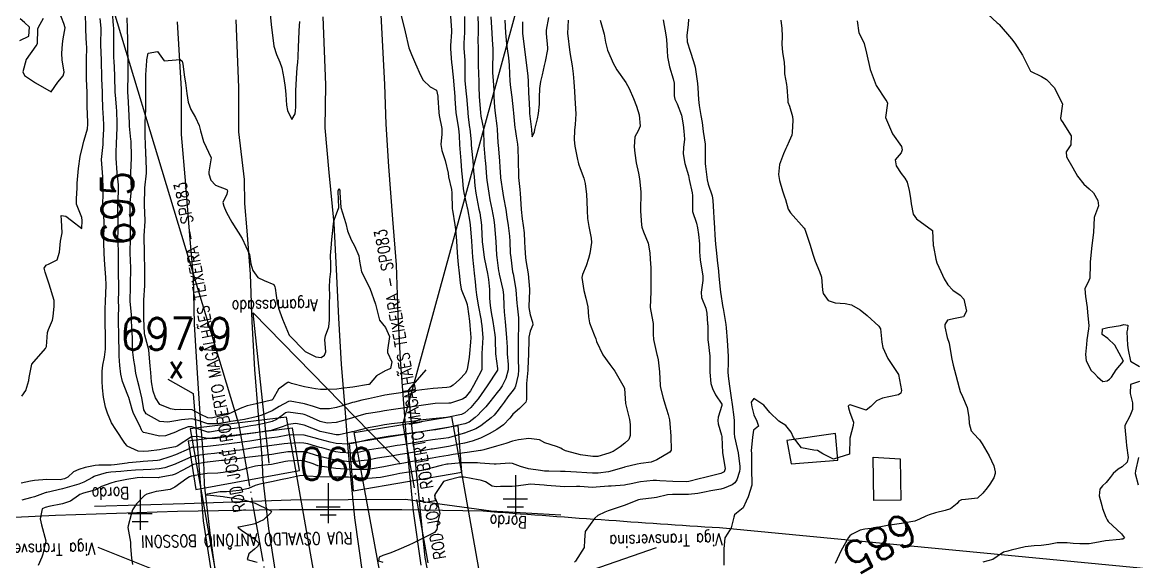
# Model space of a CAD drawing. Header units: metres. Extents: x 292545 to 299085, y 7450245 to 7463078.
# Drawn here: x 293958 to 294096.9, y 7462823.5 to 7462890.7 of the extents above; entities that cross this region are included whole.
import ezdxf
from ezdxf.enums import TextEntityAlignment as Align

# ---------------------------------------------------------------- set-up
doc = ezdxf.new("R2010")
doc.units = ezdxf.units.M
doc.linetypes.add('CONTINUO', pattern=[0])
doc.linetypes.add('TRACO-PONTO', pattern=[9.4, 8, -0.7, 0, -0.7])
doc.layers.get('0').update_dxf_attribs({"color": 255})
for name, color, linetype in [('_POSTE', 45, 'Continuous'), ('ALINHAMENTO_SEÇÃO', 45, 'CONTINUO'), ('ARGAMASSADO', 255, 'CONTINUO'), ('BORDO', 45, 'CONTINUO'), ('Cotas', 45, 'Continuous'), ('Curvas de Nivel 1m', 11, 'Continuous'), ('Curvas de Nivel 5m', 15, 'Continuous'), ('Edificações', 30, 'Continuous'), ('Pontes e viadutos', 190, 'Continuous'), ('Pontos Cotados', 45, 'Continuous'), ('TEXTO', 45, 'Continuous'), ('VIADUTO', 190, 'Continuous'), ('Vias Primárias', 230, 'Continuous')]:
    doc.layers.add(name, color=color, linetype=linetype)
doc.styles.add('ROMANS', font='romans', dxfattribs={"height": 0.2})
doc.styles.get("Standard").update_dxf_attribs({"font": 'simplex.shx'})
doc.styles.add('Style-STANDARD', font='STANDARD.shx')

# ---------------------------------------------------------------- blocks, each defined once
blk = doc.blocks.new('ELVTXT_58')
at = {"layer": 'Pontos Cotados', "linetype": 'Continuous', "style": 'Style-STANDARD'}
for s, height, p in [('697.9', 4, (0, 4)), ('x', 3, (0, 0))]:
    blk.add_text(s, height=height, dxfattribs=at).set_placement(p, align=Align.MIDDLE_CENTER)
blk = doc.blocks.new('SIMB_POSTE')
at = {"color": 0, "linetype": 'Continuous', "flags": 128}
for points in [[(0, 0), (0, 5)], [(-1.5, 3), (1.5, 3)], [(-1, 4), (1, 4)]]:
    blk.add_lwpolyline(points, dxfattribs=at)
for tag in ['desc:', 'cota:', 'pto:']:
    blk.add_attdef(tag, (0, 0), '', height=1)

msp = doc.modelspace()

# ---------------------------------------------------------------- linework, layer by layer
at = {"layer": 'ALINHAMENTO_SEÇÃO', "linetype": 'TRACO-PONTO', "flags": 128}
for points in [[(293984.95, 7462840.76), (293996.86, 7462773.35)], [(294005.44, 7462840.55), (294017.7, 7462772.77)]]:
    msp.add_lwpolyline(points, dxfattribs=at)
at = {"layer": 'ARGAMASSADO', "linetype": 'CONTINUO'}
for points in [[(293978.71, 7462838.52, 694.15), (293979.63, 7462832.45, 689.23), (293992.58, 7462834.83, 688.98), (293991.68, 7462840.13, 694.07)], [(293978.71, 7462838.52, 694.15), (293991.68, 7462840.13, 694.07)], [(293998.77, 7462838.25, 693.68), (293999.27, 7462832.28, 688.15), (294012.8, 7462834.61, 687.9), (294012.34, 7462840.45, 693.66)], [(293998.77, 7462838.25, 693.68), (294012.34, 7462840.45, 693.66)]]:
    msp.add_polyline3d(points, dxfattribs=at)
at = {"layer": 'BORDO', "linetype": 'CONTINUO'}
msp.add_polyline3d([(293967.02, 7462830.36, 690.1), (293978.24, 7462830.71, 689.09), (293991.48, 7462831.17, 688.28), (294005.77, 7462831.26, 687.75), (294016.43, 7462829.79, 687.37), (294025.11, 7462829.28, 686.89)], dxfattribs=at)
at = {"layer": 'Curvas de Nivel 1m', "flags": 128}
for points, elevation in [([(294014.8, 7462891.4), (294014.84, 7462890.29), (294014.84, 7462889.4), (294014.8, 7462888.49), (294014.82, 7462887.4), (294014.84, 7462886.55), (294014.84, 7462885.4), (294014.86, 7462884.21), (294014.89, 7462883.4), (294014.92, 7462882.67), (294014.97, 7462881.4), (294015.06, 7462879.95), (294015.11, 7462879.4), (294015.18, 7462878.97), (294015.48, 7462877.39), (294015.49, 7462877.3), (294015.52, 7462875.39), (294015.56, 7462874.88), (294015.72, 7462873.39), (294015.74, 7462873.18), (294015.86, 7462871.39), (294015.91, 7462870.99), (294016.16, 7462869.38), (294016.3, 7462868.56), (294016.52, 7462867.38), (294016.76, 7462866.06), (294016.86, 7462865.38), (294016.98, 7462863.82), (294017.01, 7462863.37), (294017.11, 7462861.65), (294017.14, 7462861.37), (294017.38, 7462859.69), (294017.43, 7462859.37), (294017.44, 7462859.3), (294017.91, 7462857.36), (294017.99, 7462856.71), (294018.01, 7462855.36), (294018.07, 7462854.61), (294018.18, 7462853.36), (294018.27, 7462852.38), (294018.37, 7462851.36), (294018.43, 7462850.19), (294018.45, 7462849.36), (294018.56, 7462848.03), (294018.55, 7462847.36), (294018.27, 7462846.3), (294017.81, 7462845.36), (294017.57, 7462845), (294017.19, 7462844.54), (294016.29, 7462843.38), (294015.79, 7462842.77), (294015.16, 7462842.12), (294014.81, 7462841.76), (294014.45, 7462841.41), (294013.71, 7462840.85), (294013.15, 7462840.63), (294012.15, 7462840.42), (294011.14, 7462840.18), (294009.55, 7462839.88), (294009.14, 7462839.83), (294008.82, 7462839.79), (294007.13, 7462839.55), (294006.78, 7462839.5), (294005.13, 7462839.26), (294003.62, 7462839.04), (294003.13, 7462838.97), (294001.89, 7462838.79), (294001.12, 7462838.65), (293999.9, 7462838.36), (293999.12, 7462838.18), (293998.6, 7462838.12), (293997.12, 7462838.2), (293996.4, 7462838.34), (293995.12, 7462838.68), (293994.39, 7462838.91), (293993.13, 7462839.21), (293991.52, 7462839.28), (293991.13, 7462839.24), (293989.83, 7462838.99), (293989.12, 7462838.88), (293988.16, 7462838.75), (293987.12, 7462838.6), (293986.37, 7462838.49), (293985.12, 7462838.33), (293983.45, 7462838.11), (293983.12, 7462838.07), (293982.87, 7462838.03), (293981.11, 7462837.8), (293979.24, 7462837.69), (293979.11, 7462837.67), (293978.83, 7462837.54), (293977.1, 7462836.78), (293976.41, 7462836.54), (293975.1, 7462836.11), (293974.89, 7462836.07), (293973.09, 7462835.93), (293972.69, 7462835.9), (293971.25, 7462835.76), (293971.09, 7462835.74), (293969.51, 7462835.51), (293969.09, 7462835.49), (293967.56, 7462835.49), (293967.09, 7462835.46), (293965.87, 7462835.19), (293965.08, 7462834.94), (293964.42, 7462834.65), (293963.68, 7462834), (293963.28, 7462833.79), (293963.06, 7462833.73), (293962.73, 7462833.68), (293961.06, 7462833.71), (293959.55, 7462833.56), (293959.06, 7462833.49), (293957.87, 7462833.26)], 693), ([(293957.97, 7462844.07), (293958.46, 7462844.8), (293958.82, 7462846.06), (293958.86, 7462846.42), (293959.23, 7462848.06), (293960.93, 7462850.03), (293961.02, 7462850.27), (293961.15, 7462852.03), (293961.29, 7462852.41), (293961.79, 7462853.54), (293961.86, 7462854.02), (293962.01, 7462855.32), (293961.99, 7462856.02), (293961.35, 7462858.03), (293960.88, 7462859.55), (293960.74, 7462860.04), (293961, 7462860.42), (293961.38, 7462860.58), (293962.35, 7462861.06), (293962.65, 7462862.02), (293962.8, 7462863.4), (293962.92, 7462864.02), (293962.99, 7462864.46), (293962.89, 7462866.02), (293962.85, 7462866.61), (293963.45, 7462866.51), (293964.14, 7462866), (293965.43, 7462864.99), (293965.5, 7462865.99), (293965.45, 7462866.36), (293964.79, 7462868), (293964.77, 7462868.71), (293964.87, 7462870), (293964.86, 7462870.64), (293964.97, 7462872), (293965.04, 7462872.47), (293965.24, 7462873.98), (293965.56, 7462875.35), (293965.69, 7462875.85), (293965.74, 7462875.98), (293966.13, 7462877.42), (293966.19, 7462877.97), (293966.14, 7462879.44), (293966.12, 7462879.97), (293966.1, 7462881.5), (293966.09, 7462881.98), (293966.02, 7462883.61), (293966.01, 7462883.98), (293966.03, 7462885.63), (293966.03, 7462885.98), (293966.05, 7462887.63), (293966.04, 7462887.98), (293965.96, 7462889.74), (293965.95, 7462889.98), (293965.89, 7462891.84)], 693), ([(294016.39, 7462891.38), (294016.46, 7462890.67), (294016.54, 7462889.38), (294016.59, 7462888.51), (294016.64, 7462887.38), (294016.67, 7462886.41), (294016.62, 7462885.38), (294016.61, 7462884.44), (294016.68, 7462883.38), (294016.77, 7462882.25), (294016.8, 7462881.38), (294016.87, 7462880.12), (294016.95, 7462879.38), (294017.17, 7462877.79), (294017.21, 7462877.37), (294017.29, 7462875.65), (294017.31, 7462875.37), (294017.49, 7462873.41), (294017.5, 7462873.37), (294017.53, 7462872.61), (294017.59, 7462871.37), (294017.6, 7462871.29), (294017.91, 7462869.37), (294018, 7462868.85), (294018.26, 7462867.36), (294018.4, 7462866.41), (294018.56, 7462865.36), (294018.74, 7462864.04), (294018.79, 7462863.36), (294018.83, 7462861.93), (294018.88, 7462861.36), (294019.12, 7462859.6), (294019.17, 7462859.35), (294019.36, 7462858.38), (294019.52, 7462857.35), (294019.66, 7462855.68), (294019.69, 7462855.34), (294019.84, 7462853.87), (294019.87, 7462853.34), (294019.86, 7462852.78), (294019.83, 7462851.34), (294019.82, 7462849.91), (294019.81, 7462849.34), (294019.81, 7462848.78), (294019.85, 7462847.34), (294019.8, 7462846.76), (294019.48, 7462845.35), (294019.41, 7462845.14), (294019.2, 7462844.85), (294018.54, 7462844.01), (294018.06, 7462843.36), (294017.7, 7462842.84), (294017.16, 7462842.14), (294016.81, 7462841.72), (294016.46, 7462841.38), (294015.14, 7462840.37), (294014.53, 7462840.01), (294013.13, 7462839.48), (294013.09, 7462839.47), (294012.94, 7462839.42), (294011.56, 7462839.01), (294011.13, 7462838.91), (294010.49, 7462838.81), (294009.12, 7462838.63), (294008.11, 7462838.49), (294007.12, 7462838.33), (294005.68, 7462838.07), (294005.12, 7462837.98), (294004.72, 7462837.92), (294003.11, 7462837.66), (294003.01, 7462837.64), (294002.35, 7462837.55), (294001.27, 7462837.4), (294001.11, 7462837.37), (293999.65, 7462837.04), (293999.1, 7462836.99), (293997.65, 7462837.06), (293997.11, 7462837.15), (293995.33, 7462837.63), (293995.11, 7462837.69), (293993.6, 7462838.13), (293993.12, 7462838.24), (293992.52, 7462838.27), (293991.12, 7462838.2), (293990.66, 7462838.14), (293989.12, 7462837.94), (293987.47, 7462837.72), (293987.16, 7462837.68), (293987.11, 7462837.67), (293985.44, 7462837.41), (293985.11, 7462837.36), (293984.66, 7462837.31), (293983.11, 7462837.09), (293981.97, 7462836.93), (293981.1, 7462836.84), (293980.16, 7462836.75), (293979.1, 7462836.52), (293977.52, 7462835.84), (293977.24, 7462835.69), (293977.09, 7462835.62), (293975.79, 7462835.16), (293975.08, 7462835.01), (293974.02, 7462834.94), (293973.08, 7462834.92), (293972.12, 7462834.86), (293971.08, 7462834.78), (293970.31, 7462834.69), (293969.07, 7462834.6), (293968.49, 7462834.53), (293967.07, 7462834.12), (293966.96, 7462834.08), (293966.78, 7462833.97), (293965.68, 7462833.36), (293965.05, 7462833.13), (293964.18, 7462832.87), (293963.05, 7462832.55), (293961.1, 7462832.1), (293961.04, 7462832.09), (293961, 7462832.08), (293960.89, 7462832.04), (293959.54, 7462831.56), (293959.04, 7462831.4), (293957.98, 7462831.13)], 692), ([(293960.63, 7462891.15), (293959.99, 7462890.05), (293959.93, 7462889.85), (293959.89, 7462888.05), (293959.84, 7462887.91), (293959.7, 7462887.76), (293958.52, 7462886.07), (293958.1, 7462884.51), (293958.31, 7462884.07), (293959.65, 7462883.16), (293961.63, 7462882.03), (293962.43, 7462883.24), (293963.11, 7462884.02), (293963.23, 7462884.45), (293962.99, 7462886.02), (293962.93, 7462886.78), (293963.02, 7462888.02), (293963.1, 7462888.63), (293963.35, 7462890.01), (293963.21, 7462890.54), (293962.61, 7462892.02)], 692), ([(294013.13, 7462891.42), (294013.14, 7462890.02), (294013.13, 7462889.43), (294013.06, 7462888.07), (294013.05, 7462887.43), (294013.16, 7462885.95), (294013.18, 7462885.43), (294013.15, 7462883.94), (294013.17, 7462883.42), (294013.34, 7462881.72), (294013.37, 7462881.42), (294013.53, 7462879.5), (294013.53, 7462879.42), (294013.6, 7462878.86), (294013.76, 7462877.59), (294013.78, 7462877.42), (294013.94, 7462875.78), (294013.96, 7462875.41), (294014, 7462874.97), (294014.16, 7462873.41), (294014.26, 7462872.15), (294014.31, 7462871.41), (294014.42, 7462870.32), (294014.55, 7462869.4), (294014.79, 7462868.08), (294014.93, 7462867.4), (294015.02, 7462866.95), (294015.23, 7462865.39), (294015.25, 7462865.2), (294015.33, 7462863.39), (294015.34, 7462863.32), (294015.41, 7462862.73), (294015.58, 7462861.39), (294015.62, 7462861.16), (294015.99, 7462859.38), (294016.12, 7462858.63), (294016.22, 7462857.38), (294016.25, 7462856.3), (294016.31, 7462855.39), (294016.46, 7462854.52), (294016.64, 7462853.38), (294016.92, 7462851.73), (294016.96, 7462851.37), (294016.96, 7462851.06), (294017, 7462849.37), (294017.23, 7462847.54), (294017.25, 7462847.37), (294017.24, 7462847.35), (294017.22, 7462847.31), (294015.94, 7462845.39), (294015.19, 7462844.31), (294014.82, 7462843.77), (294014.55, 7462843.41), (294013.9, 7462842.69), (294013.16, 7462842.01), (294012.77, 7462841.82), (294011.15, 7462841.48), (294011.12, 7462841.47), (294010.89, 7462841.44), (294009.15, 7462841.26), (294007.55, 7462841.08), (294007.15, 7462841.03), (294006.6, 7462840.95), (294005.15, 7462840.78), (294004.04, 7462840.63), (294003.14, 7462840.5), (294002.33, 7462840.36), (294001.14, 7462840.13), (293999.2, 7462839.66), (293999.13, 7462839.64), (293999.09, 7462839.63), (293998.97, 7462839.59), (293997.49, 7462839.25), (293997.13, 7462839.25), (293995.35, 7462839.63), (293995.13, 7462839.69), (293995.05, 7462839.72), (293993.14, 7462840.47), (293992.12, 7462840.69), (293991.15, 7462840.56), (293990.53, 7462840.3), (293989.14, 7462839.84), (293989.02, 7462839.82), (293988.43, 7462839.71), (293987.13, 7462839.51), (293985.58, 7462839.29), (293985.13, 7462839.23), (293984.52, 7462839.15), (293983.12, 7462838.97), (293982.1, 7462838.82), (293981.12, 7462838.83), (293979.86, 7462839.07), (293979.12, 7462839), (293977.32, 7462837.85), (293977.11, 7462837.77), (293975.5, 7462837.47), (293975.11, 7462837.4), (293973.74, 7462837.25), (293973.11, 7462837.19), (293972.44, 7462837.24), (293971.11, 7462837.86), (293971.03, 7462837.92), (293970.79, 7462838.25), (293969.66, 7462839.93), (293969.15, 7462840.76), (293968.63, 7462841.95), (293968.4, 7462842.72), (293968.14, 7462843.95), (293968.01, 7462845.14), (293967.97, 7462845.95), (293967.98, 7462847.19), (293968.07, 7462847.95), (293968.26, 7462848.93), (293968.37, 7462849.95), (293968.39, 7462850.82), (293968.38, 7462851.95), (293968.36, 7462852.88), (293968.33, 7462853.95), (293968.35, 7462854.91), (293968.39, 7462855.95), (293968.43, 7462856.86), (293968.46, 7462857.95), (293968.44, 7462858.87), (293968.36, 7462859.95), (293968.26, 7462861.07), (293968.23, 7462861.95), (293968.2, 7462863.16), (293968.19, 7462863.95), (293968.23, 7462865.16), (293968.22, 7462865.95), (293968.11, 7462867.31), (293968.07, 7462867.95), (293968.1, 7462869.34), (293968.1, 7462869.95), (293968.04, 7462871.42), (293968, 7462871.96), (293967.91, 7462873.59), (293967.92, 7462873.96), (293968.08, 7462875.44), (293968.11, 7462875.95), (293968.18, 7462877.35), (293968.18, 7462877.95), (293968.1, 7462879.46), (293968.07, 7462879.96), (293968.03, 7462881.56), (293968.01, 7462881.96), (293967.93, 7462883.68), (293967.93, 7462883.96), (293967.91, 7462885.73), (293967.9, 7462885.96), (293967.79, 7462887.87), (293967.79, 7462887.96), (293967.83, 7462889.86), (293967.83, 7462889.96), (293967.74, 7462891.15)], 694), ([(294005.22, 7462891.52), (294005.72, 7462889.51), (294006.2, 7462887.5), (294006.51, 7462886.69), (294007.03, 7462885.5), (294007.66, 7462884.11), (294007.98, 7462883.49), (294008.83, 7462882.66), (294009.64, 7462882.21), (294009.79, 7462881.46), (294009.81, 7462881.28), (294009.91, 7462879.46), (294009.97, 7462879.09), (294010.28, 7462877.45), (294010.29, 7462876.74), (294010.17, 7462875.45), (294010.3, 7462874.71), (294010.72, 7462873.45), (294011.07, 7462871.89), (294011.13, 7462871.44), (294011.5, 7462869.84), (294011.54, 7462869.44), (294011.54, 7462869.39), (294011.6, 7462867.44), (294011.61, 7462867.29), (294011.93, 7462865.44), (294011.99, 7462864.88), (294012.11, 7462863.43), (294012.17, 7462862.67), (294012.25, 7462861.43), (294012.34, 7462860.48), (294012.46, 7462859.43), (294012.57, 7462858.22), (294012.7, 7462857.43), (294013.33, 7462855.87), (294013.44, 7462855.53), (294013.46, 7462855.42), (294013.48, 7462855.26), (294013.74, 7462853.42), (294013.8, 7462852.91), (294013.9, 7462851.41), (294013.88, 7462850.8), (294013.76, 7462849.41), (294013.72, 7462848.94), (294013.45, 7462847.42), (294013.39, 7462847.26), (294013.23, 7462846.94), (294012.49, 7462846.15), (294011.7, 7462845.44), (294011.38, 7462845.26), (294011.2, 7462845.21), (294010.94, 7462845.18), (294009.2, 7462845.04), (294007.8, 7462844.88), (294007.2, 7462844.8), (294006.06, 7462844.64), (294005.19, 7462844.51), (294004.01, 7462844.34), (294003.19, 7462844.2), (294002.65, 7462844.08), (294001.18, 7462843.76), (294000.34, 7462843.57), (293999.42, 7462843.35), (293999.18, 7462843.28), (293997.89, 7462842.88), (293997.17, 7462842.67), (293996.3, 7462842.49), (293995.17, 7462842.5), (293994.31, 7462842.78), (293993.18, 7462843.14), (293991.39, 7462843.47), (293991.18, 7462843.44), (293990.05, 7462842.81), (293989.17, 7462842.27), (293987.87, 7462841.72), (293987.33, 7462841.56), (293987.16, 7462841.52), (293985.7, 7462841.2), (293985.15, 7462841.1), (293984, 7462840.91), (293983.15, 7462840.77), (293982.32, 7462840.62), (293981.15, 7462840.63), (293979.92, 7462841.05), (293979.15, 7462841.26), (293977.85, 7462841.14), (293977.15, 7462841), (293976.15, 7462840.86), (293975.15, 7462840.94), (293973.45, 7462841.89), (293973.17, 7462842.37), (293972.96, 7462843.67), (293972.91, 7462843.89), (293972.58, 7462845.28), (293972.41, 7462845.9), (293972.18, 7462846.94), (293972.04, 7462847.91), (293971.92, 7462848.59), (293971.76, 7462849.91), (293971.75, 7462851.44), (293971.72, 7462851.91), (293971.69, 7462852.32), (293971.65, 7462853.91), (293971.62, 7462854.23), (293971.47, 7462855.92), (293971.51, 7462857.76), (293971.51, 7462857.92), (293971.52, 7462858.08), (293971.53, 7462859.92), (293971.53, 7462860.07), (293971.47, 7462861.92), (293971.51, 7462863.82), (293971.51, 7462863.91), (293971.51, 7462865.84), (293971.51, 7462865.91), (293971.46, 7462867.28), (293971.46, 7462867.91), (293971.48, 7462868.22), (293971.65, 7462869.75), (293971.65, 7462869.91), (293971.55, 7462871.87), (293971.55, 7462871.91), (293971.65, 7462873.8), (293971.65, 7462873.91), (293971.58, 7462875.89), (293971.58, 7462875.91), (293971.56, 7462876.07), (293971.4, 7462877.73), (293971.4, 7462877.91), (293971.39, 7462878.11), (293971.31, 7462879.91), (293971.2, 7462881.49), (293971.17, 7462881.92), (293971.16, 7462882.39), (293971.2, 7462883.92), (293971.2, 7462885.44), (293971.2, 7462885.92), (293971.19, 7462887.41), (293971.19, 7462887.92), (293971.17, 7462888.46), (293971.12, 7462889.92), (293971.08, 7462891.26)], 696), ([(293988.9, 7462891.71), (293989.02, 7462890.43), (293989.11, 7462889.71), (293989.31, 7462888.1), (293989.38, 7462887.7), (293989.69, 7462886.68), (293990.12, 7462885.7), (293990.37, 7462885), (293990.63, 7462883.69), (293990.77, 7462882.56), (293990.86, 7462881.69), (293990.94, 7462880.36), (293991.06, 7462879.69), (293991.6, 7462878.56), (293992.01, 7462879.27), (293992.08, 7462879.67), (293992.11, 7462880.17), (293992.12, 7462881.67), (293992.12, 7462882.16), (293992.17, 7462883.67), (293992.29, 7462885.05), (293992.34, 7462885.67), (293992.38, 7462886.36), (293992.46, 7462887.67), (293992.49, 7462888.45), (293992.54, 7462889.67), (293992.62, 7462890.78)], 696), ([(294077.77, 7462892.26), (294079.48, 7462890.63), (294079.63, 7462890.52), (294079.74, 7462890.42), (294081.3, 7462888.61), (294081.71, 7462888.08), (294082.67, 7462886.6), (294083.67, 7462884.59), (294085.04, 7462883.94), (294085.66, 7462883.56), (294086.6, 7462882.55), (294087.62, 7462880.54), (294087.39, 7462878.75), (294087.44, 7462878.54), (294087.6, 7462878.31), (294088.74, 7462876.53), (294088.67, 7462875.42), (294088.11, 7462874.53), (294088.15, 7462873.93), (294088.93, 7462872.53), (294089.52, 7462871.5), (294090.28, 7462870.51), (294090.95, 7462869.95), (294091.49, 7462869.42), (294092.04, 7462868.48), (294092.14, 7462867.82), (294091.62, 7462866.49), (294091.58, 7462866.37), (294091.5, 7462864.49), (294091.43, 7462863.85), (294091.25, 7462862.5), (294091.09, 7462860.8), (294091.07, 7462860.5), (294091.05, 7462858.81), (294090.93, 7462858.5), (294090.41, 7462857.45), (294090.51, 7462856.51), (294090.7, 7462855.13), (294090.75, 7462854.51), (294090.91, 7462852.89), (294090.9, 7462852.5), (294090.69, 7462851.1), (294090.62, 7462850.51), (294090.49, 7462849.28), (294090.57, 7462848.51), (294091.23, 7462847.28), (294091.63, 7462846.9), (294092.02, 7462846.49), (294092.65, 7462845.91), (294093.22, 7462846), (294093.5, 7462846.19), (294093.76, 7462846.46), (294094.33, 7462847.36), (294095.24, 7462848.45), (294094.18, 7462850.46), (294093.28, 7462851.28), (294092.58, 7462851.77), (294092.63, 7462852.48), (294093.29, 7462852.64), (294094.86, 7462852.89), (294095.3, 7462853.01), (294095.78, 7462852.92), (294095.74, 7462852.45), (294095.65, 7462852.09), (294095.73, 7462850.45), (294095.84, 7462849.87), (294096.1, 7462848.44), (294097.24, 7462847.78)], 684), ([(293957.71, 7462888.41), (293958.84, 7462888.94), (293958.91, 7462890.06), (293958.31, 7462890.65), (293957.74, 7462891.13)], 692), ([(294018.14, 7462890.97), (294018.25, 7462889.36), (294018.37, 7462888.02), (294018.46, 7462887.36), (294018.6, 7462886.26), (294018.68, 7462885.36), (294018.74, 7462884.28), (294018.77, 7462883.35), (294018.84, 7462882.55), (294019.01, 7462881.35), (294019.18, 7462879.79), (294019.22, 7462879.35), (294019.4, 7462877.54), (294019.43, 7462877.35), (294019.57, 7462876.49), (294019.73, 7462875.51), (294019.74, 7462875.35), (294019.75, 7462875.16), (294019.8, 7462873.35), (294019.85, 7462871.68), (294019.87, 7462871.34), (294020, 7462869.85), (294020.05, 7462869.34), (294020.09, 7462868.73), (294020.2, 7462867.34), (294020.31, 7462866.19), (294020.43, 7462865.34), (294020.54, 7462864.44), (294020.61, 7462863.33), (294020.64, 7462862.57), (294020.74, 7462861.33), (294020.82, 7462860.76), (294021.05, 7462859.32), (294021.23, 7462857.44), (294021.24, 7462857.32), (294021.24, 7462857.22), (294021.15, 7462855.32), (294021.15, 7462855.15), (294021.31, 7462854.21), (294021.6, 7462853.32), (294021.62, 7462852.99), (294021.29, 7462852.19), (294021.16, 7462851.44), (294021.15, 7462851.32), (294021.15, 7462851.2), (294021.12, 7462849.32), (294021.03, 7462847.53), (294021.01, 7462847.33), (294020.86, 7462845.68), (294020.85, 7462845.33), (294020.85, 7462843.67), (294020.76, 7462843.33), (294019.98, 7462842.53), (294019.16, 7462841.84), (294018.94, 7462841.57), (294018.79, 7462841.35), (294018, 7462840.51), (294017.14, 7462839.93), (294016.18, 7462839.38), (294015.13, 7462838.84), (294014.07, 7462838.46), (294013.12, 7462838.24), (294012.45, 7462838.1), (294011.12, 7462837.83), (294009.14, 7462837.5), (294009.11, 7462837.49), (294009.09, 7462837.49), (294008.99, 7462837.47), (294007.4, 7462837.19), (294007.11, 7462837.14), (294005.71, 7462836.9), (294005.1, 7462836.8), (294004, 7462836.63), (294003.1, 7462836.49), (294002.29, 7462836.36), (294001.09, 7462836.13), (294000.61, 7462836.05), (293999.09, 7462835.9), (293998.78, 7462835.91), (293997.09, 7462836.11), (293996.48, 7462836.23), (293995.1, 7462836.58), (293993.77, 7462836.99), (293993.1, 7462837.13), (293991.61, 7462837.17), (293991.1, 7462837.13), (293989.84, 7462836.95), (293989.1, 7462836.82), (293988.14, 7462836.68), (293987.1, 7462836.58), (293986.34, 7462836.5), (293985.09, 7462836.32), (293983.45, 7462836.13), (293983.1, 7462836.08), (293982.83, 7462836.05), (293981.09, 7462835.85), (293981.05, 7462835.85), (293980.76, 7462835.8), (293979.35, 7462835.55), (293979.09, 7462835.46), (293978.03, 7462834.88), (293977.07, 7462834.37), (293976.69, 7462834.24), (293975.06, 7462833.93), (293975.01, 7462833.92), (293973.06, 7462833.95), (293973, 7462833.95), (293972.33, 7462833.9), (293971.06, 7462833.71), (293969.59, 7462833.4), (293969.06, 7462833.25), (293967.91, 7462832.81), (293967.05, 7462832.39), (293966.74, 7462832.27), (293965.64, 7462831.98), (293965.2, 7462831.83), (293965.04, 7462831.71), (293964.02, 7462831.01), (293963.03, 7462830.67), (293961.32, 7462830.33), (293961.02, 7462830.24), (293960.87, 7462830.2), (293960.48, 7462830.05), (293960.26, 7462828.79), (293960.41, 7462828.05), (293960.97, 7462826.04), (293960.59, 7462824.41), (293960.46, 7462824.04), (293959.98, 7462823)], 691), ([(294030.01, 7462890.97), (294030.54, 7462889.22), (294030.71, 7462888.21), (294030.96, 7462887.21), (294031.68, 7462885.52), (294031.84, 7462885.2), (294032.1, 7462884.77), (294033.23, 7462883.18), (294033.65, 7462882.45), (294034.19, 7462881.17), (294034.55, 7462880.24), (294034.88, 7462879.17), (294035, 7462877.75), (294034.77, 7462877.17), (294034.35, 7462876.4), (294034.26, 7462875.17), (294034.33, 7462874.39), (294034.5, 7462873.17), (294034.79, 7462871.9), (294034.95, 7462871.17), (294035.09, 7462869.57), (294035.08, 7462869.16), (294035.05, 7462867.58), (294035.06, 7462867.16), (294035.16, 7462865.45), (294035.21, 7462865.16), (294035.43, 7462864.57), (294036.02, 7462863.15), (294036.2, 7462861.94), (294036.24, 7462861.15), (294036.33, 7462860.1), (294036.36, 7462859.15), (294036.33, 7462858.17), (294036.34, 7462857.15), (294036.3, 7462856.11), (294036.26, 7462855.15), (294036.46, 7462854), (294036.62, 7462853.15), (294036.62, 7462851.81), (294036.66, 7462851.15), (294037.11, 7462849.29), (294037.14, 7462849.14), (294037.24, 7462848.6), (294037.41, 7462847.14), (294037.49, 7462845.42), (294037.53, 7462845.14), (294037.9, 7462843.84), (294038.09, 7462843.13), (294038.49, 7462841.79), (294038.65, 7462841.12), (294038.71, 7462840.67), (294038.82, 7462839.11), (294038.88, 7462837.34), (294038.73, 7462837.12), (294037.09, 7462836.14), (294036.37, 7462835.87), (294035.09, 7462835.7), (294034.63, 7462835.62), (294033.08, 7462835.22), (294032.97, 7462835.18), (294031.08, 7462834.65), (294029.8, 7462834.5), (294029.08, 7462834.49), (294028.36, 7462834.52), (294027.08, 7462834.63), (294025.67, 7462834.68), (294025.08, 7462834.69), (294023.64, 7462834.73), (294023.08, 7462834.76), (294022.58, 7462834.81), (294021.08, 7462835.05), (294020.09, 7462835.34), (294019.09, 7462835.68), (294018.73, 7462835.72), (294017.09, 7462835.63), (294016.83, 7462835.63), (294015.09, 7462835.75), (294014.73, 7462835.76), (294013.09, 7462835.78), (294012.74, 7462835.77), (294011.09, 7462835.63), (294010.92, 7462835.61), (294010.21, 7462835.45), (294009.08, 7462835.14), (294007.75, 7462834.81), (294007.08, 7462834.72), (294006.19, 7462834.62), (294005.07, 7462834.43), (294004.31, 7462834.28), (294003.07, 7462834.04), (294002.65, 7462833.96), (294001.07, 7462833.82), (293999.43, 7462833.95), (293999.07, 7462833.97), (293998.68, 7462833.98), (293997.07, 7462833.99), (293996.67, 7462834.01), (293995.07, 7462834.02), (293993.51, 7462834.1), (293993.07, 7462834.18), (293992.56, 7462834.17), (293991.06, 7462833.83), (293990.39, 7462833.69), (293989.06, 7462833.42), (293987.64, 7462833.14), (293987.06, 7462832.94), (293986.21, 7462832.58), (293985.05, 7462832.33), (293983.46, 7462832.18), (293983.05, 7462832.17), (293982.68, 7462832.15), (293981.04, 7462831.87), (293980.99, 7462831.85), (293980.97, 7462831.8), (293981.04, 7462831.77), (293981.08, 7462831.77), (293983.04, 7462831.57), (293983.28, 7462831.54), (293985.04, 7462831.28), (293985.61, 7462831.17), (293987.03, 7462830.75), (293988.83, 7462829.89), (293989.01, 7462829.8), (293989.08, 7462829.71), (293989.01, 7462829.55), (293988.06, 7462828.67), (293987, 7462828.17), (293986.65, 7462828.08), (293984.99, 7462827.77), (293984.9, 7462827.75), (293984.93, 7462827.68), (293984.99, 7462827.64), (293985.33, 7462827.4), (293986.98, 7462826.27), (293987.53, 7462825.72), (293987.35, 7462825.34), (293986.96, 7462825.03), (293986.25, 7462824.44), (293986.03, 7462823.74), (293986.94, 7462823.46), (293987.27, 7462823.4)], 689), ([(294037.86, 7462891.01), (294038.23, 7462889.12), (294038.31, 7462888.54), (294038.38, 7462887.12), (294038.44, 7462886.37), (294038.65, 7462885.12), (294039.13, 7462883.64), (294039.26, 7462883.11), (294039.23, 7462881.52), (294039.33, 7462881.11), (294039.62, 7462880.52), (294040.18, 7462879.1), (294040.39, 7462877.9), (294040.47, 7462877.1), (294040.54, 7462876.13), (294040.43, 7462875.1), (294040.37, 7462874.28), (294040.59, 7462873.1), (294041.03, 7462871.58), (294041.14, 7462871.09), (294041.49, 7462869.44), (294041.53, 7462869.09), (294041.53, 7462867.15), (294041.54, 7462867.09), (294042.03, 7462865.66), (294042.14, 7462865.08), (294042.29, 7462864.22), (294042.42, 7462863.07), (294042.42, 7462862.09), (294042.47, 7462861.07), (294042.61, 7462860.3), (294042.81, 7462859.07), (294042.81, 7462858.52), (294042.63, 7462857.07), (294042.65, 7462856.39), (294043.18, 7462855.06), (294043.31, 7462854.42), (294043.42, 7462853.06), (294043.43, 7462852.92), (294043.46, 7462851.06), (294043.48, 7462850.85), (294043.68, 7462849.06), (294043.69, 7462848.61), (294043.69, 7462847.06), (294043.82, 7462845.68), (294044.01, 7462845.06), (294044.41, 7462844.27), (294045.18, 7462843.08), (294045.2, 7462843.04), (294045.18, 7462842.93), (294044.74, 7462841.46), (294044.69, 7462841.05), (294044.74, 7462840.64), (294045.13, 7462839.22), (294045.17, 7462839.04), (294045.17, 7462839), (294045.29, 7462837.04), (294045.32, 7462836.82), (294045.6, 7462835.03), (294045.47, 7462834.65), (294045.08, 7462834.44), (294044.25, 7462834.23), (294043.07, 7462833.93), (294042.36, 7462833.79), (294041.07, 7462833.47), (294040.74, 7462833.42), (294039.07, 7462833.44), (294037.45, 7462833.52), (294037.07, 7462833.57), (294036.62, 7462833.59), (294035.07, 7462833.42), (294034.85, 7462833.38), (294033.91, 7462833.17), (294033.22, 7462833.02), (294033.06, 7462833), (294031.38, 7462832.89), (294031.06, 7462832.86), (294029.55, 7462832.73), (294029.06, 7462832.72), (294027.5, 7462832.81), (294027.06, 7462832.82), (294025.53, 7462832.8), (294025.06, 7462832.81), (294023.39, 7462832.97), (294023.06, 7462832.99), (294021.29, 7462833.1), (294021.06, 7462833.09), (294019.55, 7462832.86), (294019.05, 7462832.82), (294017.6, 7462832.81), (294017.05, 7462832.8), (294016.57, 7462832.89), (294015.75, 7462833.39), (294015.24, 7462833.58), (294015.07, 7462833.61), (294014.81, 7462833.66), (294013.07, 7462834), (294012.52, 7462833.98), (294011.06, 7462833.61), (294010.52, 7462833.45), (294009.41, 7462831.83), (294009.43, 7462831.47), (294009.76, 7462830.73), (294010.05, 7462829.46), (294009.84, 7462828.63), (294009.66, 7462827.46), (294009.37, 7462827.08), (294008.98, 7462826.87), (294008.05, 7462826.41), (294006.97, 7462825.88), (294006.71, 7462825.75), (294006.18, 7462825.5), (294004.96, 7462824.98), (294003.93, 7462824.56), (294002.95, 7462824.22), (294002.49, 7462824.01), (294002.42, 7462823.55), (294002.94, 7462823.39)], 688), ([(294041.04, 7462891.09), (294041.01, 7462890.37), (294040.83, 7462889.09), (294040.89, 7462888.27), (294041.26, 7462887.09), (294041.68, 7462885.79), (294041.88, 7462885.08), (294041.92, 7462884.82), (294042.15, 7462883.07), (294042.2, 7462882.52), (294042.29, 7462881.07), (294042.38, 7462880.32), (294042.59, 7462879.07), (294042.72, 7462878.2), (294042.88, 7462877.07), (294043.12, 7462875.51), (294043.13, 7462875.07), (294043.1, 7462874.61), (294043.13, 7462873.07), (294043.17, 7462872.7), (294043.36, 7462871.06), (294043.5, 7462870.53), (294043.97, 7462869.06), (294044.06, 7462868.47), (294044.15, 7462867.05), (294044.2, 7462866.31), (294044.26, 7462865.05), (294044.33, 7462864.15), (294044.42, 7462863.05), (294044.53, 7462861.92), (294044.62, 7462861.05), (294044.76, 7462859.66), (294044.82, 7462859.05), (294044.97, 7462857.42), (294045.01, 7462857.04), (294045.32, 7462855.14), (294045.34, 7462855.04), (294045.35, 7462855.02), (294045.67, 7462853.04), (294045.72, 7462852.6), (294045.85, 7462851.03), (294045.9, 7462850.41), (294045.97, 7462849.03), (294045.98, 7462848.3), (294045.95, 7462847.03), (294046.01, 7462846.24), (294046.2, 7462845.03), (294046.35, 7462843.86), (294046.49, 7462843.03), (294046.7, 7462841.49), (294046.72, 7462841.02), (294046.72, 7462839.44), (294046.77, 7462839.02), (294047.11, 7462837.58), (294047.22, 7462837.02), (294047.42, 7462835.34), (294047.43, 7462835.02), (294047.4, 7462834.7), (294047.07, 7462833.66), (294046.82, 7462833.27), (294046.46, 7462833.03), (294045.47, 7462832.63), (294045.05, 7462832.51), (294043.82, 7462832.29), (294043.05, 7462832.13), (294042.18, 7462831.94), (294041.04, 7462831.83), (294040.32, 7462831.83), (294039.04, 7462831.83), (294038.4, 7462831.77), (294037.04, 7462831.47), (294036.76, 7462831.42), (294035.03, 7462831.2), (294035, 7462831.2), (294034.8, 7462831.16), (294033.03, 7462830.47), (294031.9, 7462830.07), (294031.02, 7462829.78), (294030.61, 7462829.62), (294029.75, 7462829.22), (294029.35, 7462828.88), (294029, 7462828.38), (294028.14, 7462827.24), (294028.09, 7462826.13), (294028.03, 7462825.24), (294026.95, 7462823.52), (294026.83, 7462823.38)], 687), ([(294052.54, 7462890.96), (294052.67, 7462889.9), (294052.7, 7462888.96), (294052.68, 7462887.92), (294052.76, 7462886.95), (294052.95, 7462885.68), (294052.98, 7462884.95), (294052.98, 7462884.26), (294053.23, 7462882.95), (294053.3, 7462882.6), (294053.41, 7462880.94), (294053.43, 7462880.75), (294053.62, 7462880.24), (294054, 7462878.94), (294054.04, 7462878.49), (294053.97, 7462876.94), (294053.91, 7462876.6), (294053.57, 7462875.86), (294053.29, 7462875.21), (294053.18, 7462874.95), (294052.87, 7462874.28), (294052.38, 7462872.96), (294052.26, 7462871.7), (294052.38, 7462870.96), (294052.76, 7462869.68), (294052.99, 7462868.95), (294053.12, 7462868.58), (294053.47, 7462867.41), (294053.74, 7462866.94), (294055.44, 7462865.03), (294055.53, 7462864.92), (294055.59, 7462864.77), (294056.19, 7462862.91), (294056.54, 7462861.77), (294056.81, 7462860.91), (294057.37, 7462859.63), (294057.59, 7462858.9), (294057.73, 7462857.28), (294057.81, 7462856.89), (294058.46, 7462856.01), (294059.33, 7462855.7), (294060.57, 7462855.62), (294061.33, 7462855.48), (294062.44, 7462854.84), (294063.31, 7462854.13), (294064.76, 7462852.81), (294064.95, 7462852.47), (294065.12, 7462850.8), (294065.26, 7462850.15), (294065.87, 7462848.79), (294067.22, 7462846.78), (294067.59, 7462844.78), (294067.49, 7462844.48), (294067.2, 7462844.27), (294065.98, 7462844), (294065.19, 7462843.85), (294064.48, 7462843.51), (294063.76, 7462842.82), (294063.17, 7462842.33), (294061.66, 7462842.85), (294061.18, 7462843), (294061.05, 7462842.98), (294060.95, 7462842.85), (294060.96, 7462842.64), (294061.16, 7462842.04), (294061.61, 7462840.85), (294061.57, 7462840.43), (294061.13, 7462838.85), (294061.1, 7462836.85), (294059.1, 7462836.24), (294057.76, 7462836.89), (294057.11, 7462837.31), (294056.65, 7462837.36), (294055.11, 7462837.64), (294054.1, 7462838.94), (294053.82, 7462839.62), (294053.15, 7462840.43), (294052.3, 7462840.96), (294051.16, 7462842.04), (294050.44, 7462842.98), (294049.19, 7462843.8), (294048.85, 7462843.33), (294048.87, 7462842.99), (294048.93, 7462842.75), (294049.16, 7462841.76), (294049.57, 7462840.99), (294049.77, 7462840.36), (294049.14, 7462839.83), (294049.01, 7462838.99), (294048.84, 7462837.26), (294048.87, 7462836.99), (294048.88, 7462836.78), (294048.89, 7462835), (294048.93, 7462833.13), (294048.93, 7462833), (294048.48, 7462831.56), (294048.21, 7462831.01), (294047.85, 7462830.18), (294047.02, 7462829.52), (294046.76, 7462829.28), (294046.67, 7462829.02), (294046.35, 7462827.67), (294045.92, 7462827.03), (294045.58, 7462826.44), (294045.43, 7462825.04), (294045.42, 7462824.57), (294045.42, 7462823.04)], 686), ([(294097.22, 7462845.91), (294096.11, 7462845.54), (294096.07, 7462844.44), (294096.37, 7462843.25), (294096.36, 7462842.44), (294096.01, 7462841.6), (294095.42, 7462840.45), (294095.39, 7462840.21), (294095.56, 7462838.45), (294095.62, 7462837.94), (294095.81, 7462836.44), (294095.68, 7462835.86), (294095.09, 7462835.29), (294094.57, 7462834.97), (294093.95, 7462834.46), (294093.58, 7462833.96), (294093.07, 7462833.31), (294092.63, 7462832.9), (294092.28, 7462832.48), (294092.22, 7462831.66), (294092.53, 7462830.48), (294092.63, 7462830.08), (294093.02, 7462828.99), (294093.2, 7462828.66), (294093.35, 7462828.47), (294094.99, 7462826.94), (294095.38, 7462826.45), (294095.15, 7462826.28), (294094.98, 7462826.25), (294094.77, 7462826.24), (294092.98, 7462826.07), (294091.65, 7462825.82), (294090.97, 7462825.7), (294089.82, 7462825.67), (294088.98, 7462825.73), (294088.24, 7462825.79), (294086.98, 7462825.79), (294085.93, 7462825.61), (294084.97, 7462825.46), (294084.13, 7462825.42), (294082.97, 7462825.29), (294081.23, 7462824.88), (294080.96, 7462824.81), (294080.81, 7462824.78), (294080.27, 7462824.63), (294079.48, 7462824.11), (294078.95, 7462823.74), (294077.7, 7462823.41)], 684), ([(294097.09, 7462836.44), (294096.73, 7462834.79), (294096.68, 7462834.43), (294097.06, 7462833.02)], 683)]:
    msp.add_lwpolyline(points, dxfattribs=dict(at, elevation=elevation))
at = {"layer": 'Curvas de Nivel 1m', "elevation": 697, "flags": 128}
msp.add_lwpolyline([(293975.68, 7462885.87), (293977.68, 7462886.04), (293977.96, 7462885.84), (293978.03, 7462885.48), (293978.22, 7462883.83), (293978.34, 7462883.14), (293978.52, 7462881.83), (293978.71, 7462880.74), (293979.02, 7462879.83), (293979.6, 7462878.84), (293980.08, 7462877.81), (293980.22, 7462877.17), (293980.59, 7462875.81), (293981.54, 7462873.8), (293981.26, 7462872.06), (293981.26, 7462871.8), (293981.51, 7462871.03), (293982.09, 7462870.38), (293983.49, 7462869.85), (293983.57, 7462869.77), (293983.6, 7462869.66), (293983.49, 7462869.28), (293983.02, 7462868.22), (293983.15, 7462867.77), (293983.23, 7462867.55), (293983.46, 7462866.99), (293984.12, 7462865.76), (293985.42, 7462863.75), (293986.34, 7462861.74), (293986.52, 7462860.6), (293986.73, 7462859.74), (293987.36, 7462858.89), (293988.16, 7462858.52), (293989.36, 7462858.02), (293989.49, 7462857.7), (293989.52, 7462857.53), (293989.78, 7462855.7), (293989.94, 7462855.07), (293990.45, 7462853.69), (293991.27, 7462851.68), (293993.25, 7462849.66), (293994.61, 7462849), (293995.25, 7462848.92), (293995.7, 7462849.18), (293995.84, 7462849.62), (293995.74, 7462851.15), (293995.82, 7462851.62), (293996.2, 7462852.71), (293996.29, 7462853.62), (293996.29, 7462854.64), (293996.32, 7462855.62), (293996.33, 7462856.63), (293996.31, 7462857.62), (293996.35, 7462858.62), (293996.45, 7462859.62), (293996.47, 7462860.53), (293996.44, 7462861.62), (293996.49, 7462862.54), (293996.61, 7462863.62), (293996.69, 7462864.35), (293996.8, 7462865.62), (293996.91, 7462866.16), (293997.46, 7462867.61), (293997.4, 7462869.61), (293997.4, 7462869.7), (293997.5, 7462869.99), (293997.59, 7462869.71), (293997.61, 7462869.61), (293997.61, 7462869.49), (293997.71, 7462867.61), (293998.13, 7462866.28), (293998.33, 7462865.6), (293998.55, 7462864.71), (293999.02, 7462863.59), (293999.41, 7462862.82), (293999.96, 7462861.57), (294000.04, 7462860.92), (294000.27, 7462859.57), (294001.34, 7462857.56), (294002.05, 7462855.55), (294002.3, 7462854.57), (294002.55, 7462853.55), (294003.29, 7462852.64), (294003.76, 7462851.53), (294003.53, 7462849.81), (294003.52, 7462849.54), (294004.07, 7462848.35), (294003.91, 7462847.53), (294003.46, 7462847.31), (294003.23, 7462847.24), (294002.16, 7462846.61), (294001.24, 7462845.56), (294001.22, 7462845.55), (294001.18, 7462845.54), (293999.2, 7462845.21), (293997.77, 7462845.03), (293997.2, 7462844.97), (293995.92, 7462844.9), (293995.2, 7462844.9), (293994.57, 7462845.01), (293993.2, 7462845.27), (293991.56, 7462845.68), (293991.2, 7462845.82), (293991.09, 7462845.8), (293990.91, 7462845.68), (293989.95, 7462844.94), (293989.26, 7462843.7), (293989.22, 7462843.66), (293989.18, 7462843.63), (293989.07, 7462843.59), (293987.18, 7462843.13), (293986.05, 7462842.87), (293985.17, 7462842.54), (293983.49, 7462841.78), (293983.23, 7462841.71), (293983.16, 7462841.7), (293981.6, 7462841.35), (293981.16, 7462841.38), (293980.28, 7462841.81), (293979.17, 7462842.39), (293977.73, 7462842.41), (293977.17, 7462842.39), (293976.5, 7462842.52), (293975.17, 7462843.06), (293974.62, 7462843.88), (293974.34, 7462844.73), (293974.13, 7462845.88), (293974.05, 7462847.05), (293973.97, 7462847.88), (293973.82, 7462849.31), (293973.77, 7462849.88), (293973.28, 7462851.71), (293973.25, 7462851.89), (293973.18, 7462853.77), (293973.18, 7462853.89), (293973.16, 7462855.73), (293973.15, 7462855.89), (293973.16, 7462856.06), (293973.29, 7462857.89), (293973.3, 7462859.82), (293973.3, 7462859.89), (293973.27, 7462861.77), (293973.27, 7462861.89), (293973.26, 7462862.02), (293973.22, 7462863.89), (293973.22, 7462864.09), (293973.34, 7462865.89), (293973.35, 7462865.99), (293973.25, 7462867.89), (293973.26, 7462868.11), (293973.31, 7462869.89), (293973.31, 7462870.07), (293973.49, 7462871.89), (293973.49, 7462871.91), (293973.44, 7462873.89), (293973.43, 7462874), (293973.36, 7462875.89), (293973.35, 7462876.11), (293973.32, 7462877.89), (293973.32, 7462878.16), (293973.42, 7462879.89), (293973.42, 7462880.09), (293973.41, 7462881.89), (293973.41, 7462882.12), (293973.4, 7462883.89), (293973.41, 7462884.15), (293973.55, 7462885.89), (293973.56, 7462886.02), (293973.69, 7462886.84), (293974.87, 7462887.04), (293975.68, 7462885.87)], close=True, dxfattribs=at)
at = {"layer": 'Curvas de Nivel 5m', "flags": 128}
for points, elevation in [([(294011.37, 7462891.44), (294011.51, 7462889.66), (294011.51, 7462889.44), (294011.36, 7462887.79), (294011.36, 7462887.44), (294011.51, 7462885.62), (294011.53, 7462885.44), (294011.66, 7462884.23), (294011.74, 7462883.44), (294011.75, 7462883.34), (294011.91, 7462881.44), (294011.93, 7462881.13), (294012.06, 7462879.44), (294012.12, 7462878.91), (294012.36, 7462877.43), (294012.44, 7462876.56), (294012.49, 7462875.43), (294012.57, 7462874.41), (294012.66, 7462873.43), (294012.76, 7462872.19), (294012.83, 7462871.43), (294012.96, 7462869.97), (294013.04, 7462869.42), (294013.47, 7462867.58), (294013.5, 7462867.42), (294013.8, 7462865.77), (294013.85, 7462865.41), (294013.95, 7462863.94), (294013.98, 7462863.41), (294014.06, 7462862.07), (294014.11, 7462861.41), (294014.23, 7462860.26), (294014.34, 7462859.41), (294014.44, 7462858.32), (294014.55, 7462857.4), (294014.64, 7462856.71), (294014.81, 7462855.41), (294015.19, 7462853.51), (294015.22, 7462853.4), (294015.29, 7462852.85), (294015.4, 7462851.4), (294015.27, 7462849.42), (294015.27, 7462849.4), (294015.27, 7462849.38), (294015.28, 7462847.4), (294015.22, 7462847.22), (294014.56, 7462846.06), (294014.24, 7462845.41), (294013.86, 7462844.75), (294013.19, 7462843.94), (294012.88, 7462843.73), (294012.02, 7462843.43), (294011.39, 7462843.23), (294011.18, 7462843.2), (294009.48, 7462843.16), (294009.18, 7462843.14), (294007.73, 7462842.93), (294007.17, 7462842.84), (294006, 7462842.67), (294005.17, 7462842.55), (294004.27, 7462842.43), (294003.16, 7462842.25), (294002.55, 7462842.15), (294001.16, 7462841.93), (294000.85, 7462841.87), (293999.82, 7462841.58), (293999.15, 7462841.39), (293997.77, 7462840.99), (293997.15, 7462840.82), (293996.03, 7462840.74), (293995.15, 7462840.95), (293993.48, 7462841.66), (293993.27, 7462841.76), (293993.16, 7462841.79), (293993, 7462841.83), (293991.17, 7462842.11), (293990.84, 7462842.01), (293990.42, 7462841.69), (293989.69, 7462841.16), (293989.15, 7462840.94), (293988.16, 7462840.7), (293987.14, 7462840.49), (293986.51, 7462840.37), (293985.14, 7462840.16), (293984.79, 7462840.1), (293983.13, 7462839.88), (293983.05, 7462839.86), (293982.57, 7462839.79), (293981.34, 7462839.59), (293981.13, 7462839.6), (293980.51, 7462839.81), (293979.14, 7462840.28), (293978.69, 7462840.28), (293977.63, 7462839.84), (293977.13, 7462839.61), (293975.86, 7462839.13), (293975.13, 7462839.09), (293973.55, 7462839.46), (293973.13, 7462839.57), (293972.95, 7462839.71), (293972.86, 7462839.89), (293972.65, 7462840.39), (293971.89, 7462841.91), (293971.7, 7462842.44), (293971.28, 7462843.92), (293971.26, 7462844), (293971.19, 7462844.21), (293970.51, 7462845.93), (293970.32, 7462846.83), (293970.17, 7462847.93), (293970.1, 7462849.08), (293970.08, 7462849.93), (293970.06, 7462851.14), (293970.07, 7462851.93), (293970.03, 7462853.2), (293970.02, 7462853.93), (293970.04, 7462855.21), (293970.03, 7462855.93), (293970.05, 7462857.22), (293970.06, 7462857.93), (293970.02, 7462859.28), (293970.02, 7462859.93), (293970.01, 7462861.31), (293969.99, 7462861.93), (293969.95, 7462863.4), (293969.94, 7462863.93), (293969.96, 7462864.46), (293969.97, 7462865.93), (293969.93, 7462867.47), (293969.93, 7462867.93), (293969.95, 7462868.41), (293970.01, 7462869.93), (293969.99, 7462870.42), (293969.83, 7462871.94), (293969.73, 7462873.75), (293969.73, 7462873.94), (293969.73, 7462874.13), (293969.78, 7462875.94), (293969.79, 7462876.16), (293969.83, 7462877.94), (293969.79, 7462879.76), (293969.78, 7462879.94), (293969.77, 7462880.09), (293969.63, 7462881.64), (293969.6, 7462881.94), (293969.6, 7462881.97), (293969.55, 7462883.94), (293969.55, 7462884.06), (293969.45, 7462885.94), (293969.44, 7462886.18), (293969.44, 7462887.94), (293969.44, 7462888.21), (293969.41, 7462889.94), (293969.39, 7462890.29), (293969.28, 7462891.94)], 695), ([(294020.35, 7462890.73), (294020.36, 7462889.33), (294020.42, 7462888.63), (294020.61, 7462887.33), (294020.73, 7462886.29), (294020.84, 7462885.33), (294021.01, 7462883.98), (294021.07, 7462883.33), (294021.11, 7462881.85), (294021.14, 7462881.32), (294021.21, 7462879.72), (294021.23, 7462879.33), (294021.27, 7462878.99), (294021.47, 7462877.32), (294021.47, 7462877.21), (294021.57, 7462876.39), (294021.85, 7462877.05), (294021.9, 7462877.32), (294022.24, 7462878.67), (294022.36, 7462879.31), (294022.46, 7462880.47), (294022.49, 7462881.31), (294022.52, 7462882.44), (294022.63, 7462883.31), (294022.83, 7462884.15), (294023.11, 7462885.31), (294023.2, 7462885.78), (294023.51, 7462887.3), (294023.52, 7462887.49), (294023.33, 7462889.3), (294023.34, 7462889.69), (294023.65, 7462891.3)], 690), ([(294026.05, 7462890.97), (294025.96, 7462889.27), (294025.98, 7462889.01), (294026.2, 7462887.27), (294026.28, 7462886.68), (294026.53, 7462885.26), (294026.67, 7462884.26), (294026.73, 7462883.26), (294026.84, 7462882.06), (294026.89, 7462881.26), (294026.97, 7462879.9), (294027.01, 7462879.26), (294026.92, 7462877.93), (294026.83, 7462877.26), (294026.8, 7462876.03), (294026.86, 7462875.26), (294027.21, 7462873.58), (294027.27, 7462873.25), (294027.31, 7462873.04), (294027.52, 7462872.46), (294028, 7462871.25), (294028.14, 7462870.6), (294028.31, 7462869.24), (294028.38, 7462868.34), (294028.4, 7462867.24), (294028.45, 7462866.25), (294028.61, 7462865.24), (294028.89, 7462863.77), (294028.93, 7462863.23), (294028.75, 7462861.88), (294028.59, 7462861.24), (294028.28, 7462860.34), (294027.81, 7462859.25), (294027.74, 7462858.87), (294028, 7462857.24), (294028.26, 7462856.32), (294028.5, 7462855.24), (294028.58, 7462853.96), (294028.72, 7462853.24), (294029.28, 7462851.74), (294029.47, 7462851.23), (294029.58, 7462850.91), (294030.37, 7462849.22), (294031.24, 7462848.03), (294031.87, 7462847.2), (294032.36, 7462846.34), (294033.01, 7462845.18), (294033.05, 7462845.03), (294033.18, 7462843.18), (294033.69, 7462841.17), (294033.75, 7462840.57), (294033.75, 7462839.17), (294033.6, 7462838.7), (294033.12, 7462838.21), (294032.54, 7462837.76), (294031.63, 7462837.2), (294031.1, 7462836.97), (294029.75, 7462836.57), (294029.1, 7462836.55), (294027.57, 7462836.78), (294027.11, 7462836.88), (294025.72, 7462837.27), (294025.31, 7462837.47), (294025.12, 7462837.61), (294024.59, 7462837.81), (294023.12, 7462838.29), (294022.46, 7462838.65), (294021.13, 7462838.8), (294019.84, 7462838.63), (294019.12, 7462838.48), (294018.28, 7462838.2), (294017.12, 7462837.84), (294015.52, 7462837.39), (294015.2, 7462837.31), (294015.11, 7462837.3), (294013.45, 7462837.08), (294013.11, 7462837.03), (294011.73, 7462836.8), (294011.1, 7462836.71), (294010.01, 7462836.54), (294009.1, 7462836.38), (294008.33, 7462836.24), (294007.09, 7462836.01), (294006.65, 7462835.93), (294005.09, 7462835.67), (294004.96, 7462835.65), (294004.31, 7462835.53), (294003.29, 7462835.33), (294003.08, 7462835.29), (294001.63, 7462835.01), (294001.08, 7462834.96), (294000.47, 7462834.96), (293999.08, 7462834.96), (293997.67, 7462835.01), (293997.08, 7462835.06), (293995.38, 7462835.33), (293995.08, 7462835.35), (293994.84, 7462835.39), (293994.26, 7462835.64), (293993.09, 7462836.04), (293992.67, 7462836.09), (293991.09, 7462836), (293990.81, 7462835.96), (293989.64, 7462835.7), (293989.08, 7462835.59), (293987.39, 7462835.42), (293987.08, 7462835.37), (293985.8, 7462835.02), (293985.07, 7462834.84), (293984.02, 7462834.72), (293983.07, 7462834.58), (293982.37, 7462834.49), (293981.07, 7462834.43), (293980.5, 7462834.38), (293979.07, 7462834.13), (293978.84, 7462834.05), (293978.51, 7462833.83), (293977.05, 7462832.75), (293976.43, 7462832.47), (293975.05, 7462832.24), (293974.72, 7462832.2), (293973.56, 7462831.88), (293973.23, 7462831.7), (293973.04, 7462831.48), (293972.26, 7462830.68), (293971.77, 7462829.91), (293971.59, 7462829.34), (293971.2, 7462827.92), (293971.19, 7462827.72), (293971.5, 7462825.91), (293971.52, 7462825.36), (293971.62, 7462823.91), (293971.74, 7462823.11)], 690), ([(294062.07, 7462890.85), (294062.28, 7462889.39), (294062.54, 7462888.84), (294062.93, 7462888.05), (294063.2, 7462886.83), (294063.67, 7462884.82), (294064.43, 7462882.81), (294065.63, 7462880.97), (294065.74, 7462880.8), (294065.82, 7462880.6), (294065.6, 7462878.8), (294066.45, 7462876.79), (294067.56, 7462875.22), (294067.68, 7462874.78), (294067.55, 7462874.4), (294066.8, 7462873.53), (294066.91, 7462872.79), (294067.52, 7462871.83), (294068.01, 7462871.27), (294068.28, 7462870.77), (294068.52, 7462869.74), (294068.7, 7462868.76), (294068.77, 7462868.05), (294069.04, 7462866.76), (294069.45, 7462866.19), (294071.43, 7462864.73), (294071.54, 7462862.86), (294071.55, 7462862.73), (294071.84, 7462861.17), (294071.99, 7462860.72), (294072.47, 7462859.63), (294072.9, 7462858.71), (294073.36, 7462857.96), (294073.97, 7462857.32), (294074.88, 7462856.69), (294075.33, 7462856.16), (294075.67, 7462854.68), (294075.31, 7462853.98), (294074.26, 7462853.75), (294073.31, 7462853.58), (294072.97, 7462853.04), (294072.96, 7462852.71), (294073.28, 7462851.39), (294073.5, 7462850.71), (294073.58, 7462850.4), (294073.86, 7462848.7), (294074, 7462847.94), (294074.33, 7462846.7), (294074.76, 7462845.14), (294074.9, 7462844.69), (294075.19, 7462844.03), (294075.77, 7462842.68), (294075.96, 7462841.47), (294076, 7462840.68), (294076.25, 7462839.78), (294077.13, 7462838.81), (294077.28, 7462838.66), (294077.62, 7462838.15), (294078.5, 7462836.65), (294079.09, 7462835.4), (294079.27, 7462834.64), (294079.26, 7462834.46), (294079.07, 7462833.89), (294078.6, 7462833.1), (294078.26, 7462832.65), (294077.71, 7462831.99), (294077.04, 7462831.38), (294075.55, 7462831.19), (294075.04, 7462831.15), (294074.74, 7462830.99), (294074.51, 7462830.7), (294073.69, 7462830.04), (294073.02, 7462829.83), (294071.83, 7462829.53), (294071.02, 7462829.29), (294070.63, 7462829.13), (294069.81, 7462828.75), (294069.24, 7462828.52), (294069.01, 7462828.46), (294067.56, 7462828.22), (294067, 7462828.14), (294065.85, 7462827.95), (294065, 7462827.79), (294064.16, 7462827.65), (294062.99, 7462827.52), (294062.43, 7462827.4), (294061.33, 7462826.85), (294061.14, 7462826.69), (294060.98, 7462826.47), (294060.04, 7462824.86), (294059.31, 7462823.24)], 685)]:
    msp.add_lwpolyline(points, dxfattribs=dict(at, elevation=elevation))
at = {"layer": 'Edificações'}
for points in [[(294053.31, 7462838.57), (294053.85, 7462835.64), (294059.63, 7462836.11), (294059.35, 7462839.42)], [(294064.03, 7462836.5), (294067.41, 7462836.29), (294067.5, 7462831.14), (294064.12, 7462831.08)]]:
    msp.add_lwpolyline(points, close=True, dxfattribs=at)
at = {"layer": 'Pontes e viadutos'}
for points in [[(294024.14, 7462768.76), (294020.23, 7462771.26), (294019.38, 7462774.03), (294017.52, 7462779.74), (294012.96, 7462799.41), (294008.24, 7462824), (294006.23, 7462843.74), (294006.2, 7462844.88), (294008.36, 7462847.39)], [(293976.14, 7462846.21), (293979.32, 7462844.44), (293980.56, 7462828.55), (293982.76, 7462814.47), (293984.52, 7462804.56), (293986.15, 7462796.46), (293989.47, 7462781.01), (293993.84, 7462765.8), (293991.48, 7462762.16)]]:
    msp.add_lwpolyline(points, dxfattribs=at)
at = {"layer": 'TEXTO', "linetype": 'CONTINUO'}
msp.add_line((293984.95, 7462840.76), (293925.98, 7463036.04), dxfattribs=at)
msp.add_lwpolyline([(294005.44, 7462840.55), (294055.43, 7463022.94)], dxfattribs=at)
for points in [[(293988.78, 7462835.72, 0), (293986.77, 7462854.46, 0), (294005.02, 7462835.82, 0)], [(293967.43, 7462825.28, 0), (293987.78, 7462817.11, 0)], [(294013.94, 7462817.22, 0), (294037.03, 7462825.24, 0)]]:
    msp.add_polyline3d(points, dxfattribs=at)
at = {"layer": 'VIADUTO', "linetype": 'CONTINUO'}
for points in [[(294002.8, 7462774.38, 696.02), (293990.96, 7462841.49, 695.34), (293978.94, 7462840.02, 696.06)], [(294011.89, 7462771.59, 696.3), (293999.39, 7462839.56, 695.6), (294011.49, 7462841.54, 694.95)], [(294011.49, 7462841.54, 694.95), (294023.5, 7462773.95, 695.59), (294011.89, 7462771.59, 696.3)], [(293978.94, 7462840.02, 696.06), (293990.92, 7462772.31, 696.75), (294002.8, 7462774.38, 696.02)]]:
    msp.add_polyline3d(points, dxfattribs=at)
at = {"layer": 'Vias Primárias'}
msp.add_lwpolyline([(293780.91, 7462797.42), (293828.82, 7462805.11, 0.279429), (293840.06, 7462813.74), (293869.24, 7462858.24), (293894.88, 7462895.59), (293907.52, 7462914.09, -0.045364), (293926.67, 7462931.7, -0.031186), (293934.5, 7462938.19), (293938.04, 7462930.6), (293922.64, 7462918.33, 0.103461), (293911.87, 7462906.79, 0.591296), (293918.25, 7462891.43, -0.005723), (293939.15, 7462892.84), (293940.19, 7462885.88), (293900.41, 7462883.07, 0.284351), (293890.66, 7462876.03), (293860.52, 7462831.31, -0.026992), (293858.61, 7462825.7, 0.52787), (293869.15, 7462813.31, -0.008945), (293895.17, 7462820.03, -0.02042), (293934.29, 7462827.6, -0.024127), (294015.45, 7462829.79, 0.002829), (294044.9, 7462827.7), (294139.34, 7462818.65)], format="xyb", dxfattribs=at)
at = {"layer": 'Vias Primárias', "elevation": 700.19}
for points in [[(294000.45, 7462821.87), (293999.46, 7462828.92), (293998.9, 7462834.5), (293998.67, 7462837.09), (293998.24, 7462842.56), (293997.8, 7462848.09), (293997.48, 7462853.83), (293997.17, 7462859.93), (293996.87, 7462865.62), (293996.28, 7462871.96), (293995.75, 7462877.52), (293995.84, 7462882.88), (293995.53, 7462891.36)], [(294007.72, 7462823.01), (294006.79, 7462829.74), (294006.24, 7462835.25), (294005.99, 7462837.73), (294005.55, 7462843.17), (294005.13, 7462848.62), (294004.85, 7462854.24), (294004.64, 7462860.45), (294004.2, 7462866.14), (294003.71, 7462872.71), (294003.37, 7462877.98), (294003.18, 7462882.93), (294002.74, 7462891.61)], [(293999.77, 7462747.56), (293998.18, 7462753.47), (293996.57, 7462759.31), (293993.32, 7462770.33), (293991.06, 7462778.04), (293989.55, 7462784.17), (293987.96, 7462791.5), (293985.64, 7462802.97), (293984.66, 7462806.62), (293984.03, 7462809.19), (293983.45, 7462813.41), (293982.51, 7462819.2), (293981.47, 7462826.67), (293980.74, 7462833.07), (293980.64, 7462836.07), (293980.23, 7462841.25), (293979.85, 7462846.97), (293979.49, 7462853.08), (293979.37, 7462858.93), (293978.9, 7462864.11), (293978.39, 7462870.45), (293977.84, 7462876.72), (293977.84, 7462882.35), (293977.36, 7462890.75)], [(293989.85, 7462820.31), (293988.74, 7462827.59), (293988.04, 7462833.7), (293987.92, 7462836.47), (293987.47, 7462841.77), (293987.01, 7462847.42), (293986.65, 7462853.37), (293986.45, 7462859.3), (293986.05, 7462864.71), (293985.74, 7462868.1), (293985.71, 7462871.09), (293985.01, 7462877.04), (293985.01, 7462882.55), (293984.68, 7462891.01)]]:
    msp.add_lwpolyline(points, dxfattribs=at)

# ---------------------------------------------------------------- block references
at = {"layer": '_POSTE', "rotation": 180.0000000235031}
for p in [(294019.46, 7462834.26, 688.47), (293996.14, 7462833.24, 688.56), (293972.71, 7462832.42, 689.91)]:
    msp.add_blockref('SIMB_POSTE', p, dxfattribs=at)
at = {"layer": 'Pontos Cotados', "linetype": 'Continuous'}
msp.add_blockref('ELVTXT_58', (293977.23, 7462847.85, 697.9), dxfattribs=at)

# ---------------------------------------------------------------- texts
at = {"layer": 'Cotas', "style": 'Style-STANDARD'}
for s, rotation, p in [('695', 90.9047, (293969.9, 7462867.46, 695)), ('690', 180.1044, (293997.23, 7462835.66, 690)), ('685', 209.798, (294064.91, 7462825.71, 685))]:
    msp.add_text(s, height=4, rotation=rotation, dxfattribs=at).set_placement(p, align=Align.MIDDLE_CENTER)
at = {"layer": 'TEXTO', "style": 'ROMANS', "width": 0.8}
for s, rotation, p in [('ROD JOSÉ ROBERTO MAGALHÃES TEIXEIRA - SP083', 100.3333, (293985.89, 7462829.78)), ('ROD JOSÉ ROBERTO MAGALHÃES TEIXEIRA - SP083', 100.3333, (294010.84, 7462823.92)), ('Argamassado', 181, (293994.84, 7462856.17)), ('Bordo', 181.7181, (293971.32, 7462832.77)), ('Bordo', 177.8935, (294020.95, 7462829.09)), ('Viga Transversina', 181, (294045.28, 7462826.98)), ('Viga Transversina', 181, (293967.14, 7462825.82)), ('RUA OSVALDO ANTÔNIO BOSSONI', 181, (293999.17, 7462827.16))]:
    msp.add_text(s, height=1.5, rotation=rotation, dxfattribs=at).set_placement(p)

doc.saveas('drawing.dxf')
